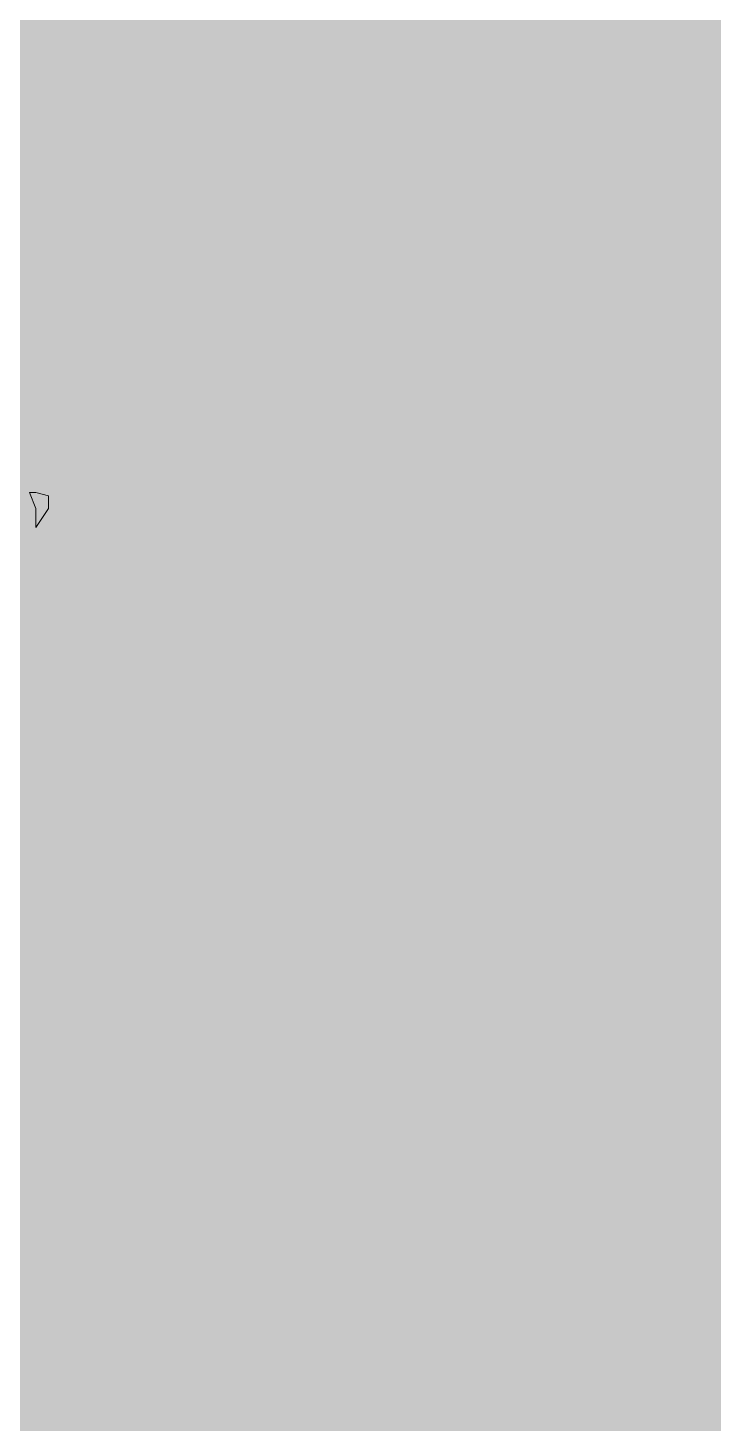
# Model space of a CAD drawing. Header units: metres. Extents: x 12093 to 20303, y 514 to 1412.
# Drawn here: x 19731.385 to 19733.603, y 810.923 to 815.436 of the extents above; entities that cross this region are included whole.
import ezdxf

# ---------------------------------------------------------------- set-up
doc = ezdxf.new("R2010")
doc.units = ezdxf.units.M
for name, color, linetype, lineweight in [('0-JARDI', 72, 'Continuous', 13), ('ARBOLES', 52, 'Continuous', 13), ('grass', 64, 'Continuous', 13)]:
    doc.layers.add(name, color=color, linetype=linetype, lineweight=lineweight)

# ---------------------------------------------------------------- blocks, each defined once
blk = doc.blocks.new('ARBUSTO6')
at = {"layer": 'ARBOLES'}
blk.add_lwpolyline([(-1.493, -0.1153), (-1.527, -0.1068), (-1.527, -0.0728), (-1.493, -0.0218), (-1.493, -0.0728), (-1.4759, -0.1153)], close=True, dxfattribs=at)
blk = doc.blocks.new('ARBUST13')
at = {"layer": 'ARBOLES'}
blk.add_blockref('ARBUSTO6', (0, 0.025), dxfattribs=at)

msp = doc.modelspace()

# ---------------------------------------------------------------- hatches: boundary and pattern name
at = {"layer": 'grass'}
h = msp.add_hatch(dxfattribs=at)
h.set_pattern_fill('AR-CONC', color=256, scale=0.004, style=0)
h.set_pattern_definition([(50, (0, 0), (0.728738676, -0.063756342), [0.0762, -0.8382]), (355, (0, 0), (-0.140971304, 0.764226572), [0.06096, -0.67056]), (100.451, (0.0607, -0.0053), (0.587770007, 0.700466751), [0.06476, -0.71236]), (46.1842, (0, 0.2032), (1.084316164, -0.16816931), [0.1143, -1.2573]), (96.6356, (0.0904, 0.1892), (0.94961694, 0.989702224), [0.09714, -1.06854]), (351.184, (0, 0.2032), (0.949618423, 0.98970047), [0.09144, -1.00584]), (21, (0.1016, 0.1524), (0.60645952, -0.409062074), [0.0762, -0.8382]), (326, (0.1016, 0.1524), (0.247208113, 0.736751864), [0.06096, -0.67056]), (71.4514, (0.15214, 0.1183), (0.853665963, 0.32769143), [0.06476, -0.71236]), (37.5, (0, 0), (0.012354413, 0.3382201555), [0, -0.662432, 0, -0.68072, 0, -0.6731]), (7.5, (0, 0), (0.26727865, 0.400722299), [0, -0.388112, 0, -0.647192, 0, -0.25654]), (327.5, (-0.22657, 0), (0.5423623807, -0.022914976), [0, -0.254, 0, -0.79248, 0, -1.05156]), (317.5, (-0.32817, 0), (0.592516726, 0.101705964), [0, -0.3302, 0, -0.526288, 0, -0.74676])])
h.paths.add_polyline_path([(19727.6994, 806.7946), (19729.2208, 806.7946), (19729.2208, 807.3947), (19731.818, 807.3947), (19731.818, 806.7946), (19734.5174, 806.7946), (19734.5174, 807.3947), (19737.1146, 807.3947), (19737.1146, 806.7946), (19738.6508, 806.7946, -0.117537), (19741.4296, 810.9246), (19738.3859, 815.2451), (19737.8949, 814.9), (19736.4013, 817.0247), (19736.8901, 817.3683), (19732.4473, 823.6748), (19731.9563, 823.3297), (19730.4627, 825.4545), (19730.9515, 825.798), (19727.9727, 830.0264, 0.111377), (19727.6969, 828.803)])
h.paths.add_polyline_path([(19739.1792, 818.9809), (19739.6672, 819.3255), (19741.1652, 817.2039), (19740.6749, 816.8577), (19743.7186, 812.5372, -0.058435), (19746.0533, 813.4325), (19746.0533, 816.9808), (19745.4532, 816.9808), (19745.4532, 819.578), (19746.0533, 819.578), (19746.0533, 825.5406), (19745.4532, 825.5406), (19745.4532, 828.1378), (19746.0533, 828.1378), (19746.0533, 831.6533), (19730.5469, 831.6533, 0.025063), (19730.2617, 831.639), (19733.2405, 827.4106), (19733.7286, 827.7552), (19735.2266, 825.6336), (19734.7363, 825.2874)])

# ---------------------------------------------------------------- block references
at = {"layer": '0-JARDI', "xscale": 1.213369402146782, "yscale": 1.213369402146782, "zscale": 1.213369402146782, "rotation": 180}
msp.add_blockref('ARBUST13', (19729.5994, 813.8233), dxfattribs=at)

doc.saveas('drawing.dxf')
